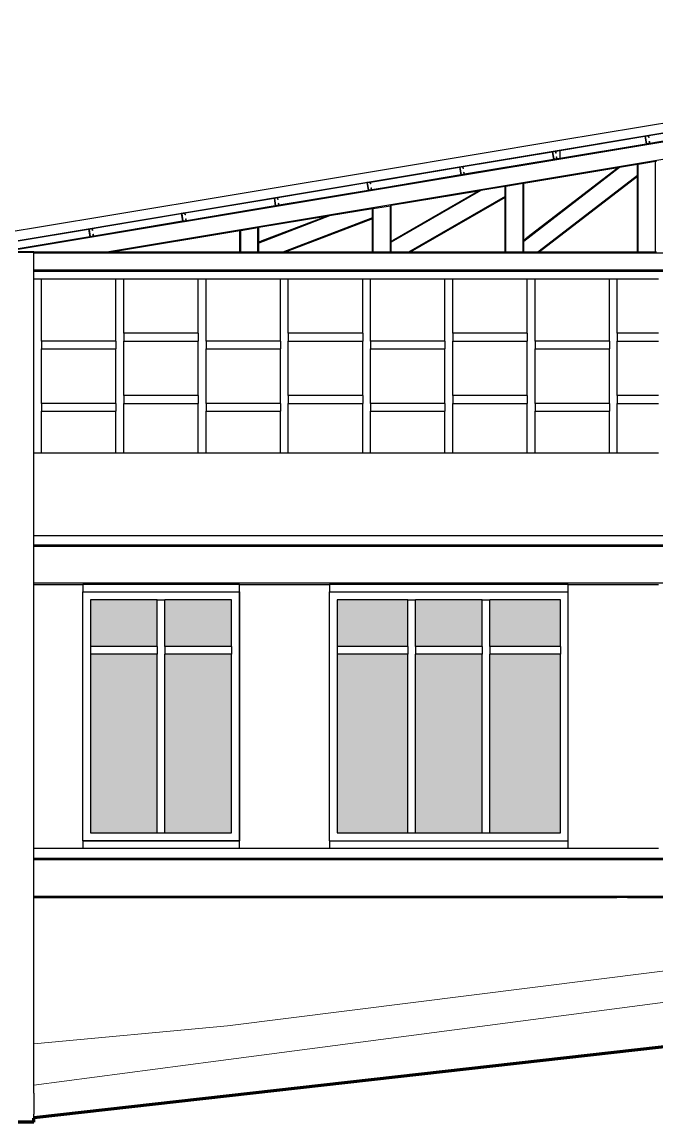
# Model space of a CAD drawing. Header units: metres. Extents: x -57 to 501, y 45 to 307.
# Drawn here: x 126.41 to 134.51, y 117.87 to 131.91 of the extents above; entities that cross this region are included whole.
import ezdxf

# ---------------------------------------------------------------- set-up
doc = ezdxf.new("R2010")
doc.units = ezdxf.units.M
doc.layers.add('atras', color=7, linetype='Continuous')

msp = doc.modelspace()

# ---------------------------------------------------------------- hatches: boundary and pattern name
h = msp.add_hatch(color=256)
h.dxf.hatch_style = 1
h.set_gradient(color1=(147, 149, 152), tint=1, name='HEMISPHERICAL')
h.paths.add_polyline_path([(109.738, 124.536), (108.888, 124.536), (108.888, 123.941), (109.738, 123.941)])
h.paths.add_polyline_path([(110.688, 124.536), (109.838, 124.536), (109.838, 123.941), (110.688, 123.941)])
h.paths.add_polyline_path([(109.738, 123.841), (108.888, 123.841), (108.888, 121.561), (109.738, 121.561)])
h.paths.add_polyline_path([(110.688, 123.841), (109.838, 123.841), (109.838, 121.561), (110.688, 121.561)])
h.paths.add_polyline_path([(112.938, 124.536), (112.038, 124.536), (112.038, 123.941), (112.938, 123.941)])
h.paths.add_polyline_path([(113.888, 124.536), (113.038, 124.536), (113.038, 123.941), (113.888, 123.941)])
h.paths.add_polyline_path([(114.888, 124.536), (113.988, 124.536), (113.988, 123.941), (114.888, 123.941)])
h.paths.add_polyline_path([(112.938, 123.841), (112.038, 123.841), (112.038, 121.561), (112.938, 121.561)])
h.paths.add_polyline_path([(113.888, 123.841), (113.038, 123.841), (113.038, 121.561), (113.888, 121.561)])
h.paths.add_polyline_path([(114.888, 123.841), (113.988, 123.841), (113.988, 121.561), (114.888, 121.561)])
h.paths.add_polyline_path([(117.138, 124.536), (116.238, 124.536), (116.238, 123.941), (117.138, 123.941)])
h.paths.add_polyline_path([(118.088, 124.536), (117.238, 124.536), (117.238, 123.941), (118.088, 123.941)])
h.paths.add_polyline_path([(119.088, 124.536), (118.188, 124.536), (118.188, 123.941), (119.088, 123.941)])
h.paths.add_polyline_path([(117.138, 123.841), (116.238, 123.841), (116.238, 121.561), (117.138, 121.561)])
h.paths.add_polyline_path([(118.088, 123.841), (117.238, 123.841), (117.238, 121.561), (118.088, 121.561)])
h.paths.add_polyline_path([(119.088, 123.841), (118.188, 123.841), (118.188, 121.561), (119.088, 121.561)])
h.paths.add_polyline_path([(121.288, 124.536), (120.438, 124.536), (120.438, 123.941), (121.288, 123.941)])
h.paths.add_polyline_path([(122.238, 124.536), (121.388, 124.536), (121.388, 123.941), (122.238, 123.941)])
h.paths.add_polyline_path([(121.288, 123.841), (120.438, 123.841), (120.438, 121.561), (121.288, 121.561)])
h.paths.add_polyline_path([(122.238, 123.841), (121.388, 123.841), (121.388, 121.561), (122.238, 121.561)])
h.paths.add_polyline_path([(124.188, 124.626), (123.271, 124.626), (123.259, 124.626), (123.259, 124.536), (123.259, 123.941), (123.259, 123.931), (123.271, 123.931), (124.188, 123.931)])
h.paths.add_polyline_path([(125.224, 124.626), (124.3, 124.626), (124.288, 124.626), (124.288, 124.536), (124.288, 123.941), (124.288, 123.931), (124.3, 123.931), (125.224, 123.931)])
h.paths.add_polyline_path([(126.259, 124.626), (125.324, 124.626), (125.324, 124.536), (125.324, 123.941), (125.324, 123.931), (125.33, 123.931), (126.259, 123.931)])
h.paths.add_polyline_path([(128.138, 124.536), (127.288, 124.536), (127.288, 123.941), (128.138, 123.941)])
h.paths.add_polyline_path([(129.088, 124.536), (128.238, 124.536), (128.238, 123.941), (129.088, 123.941)])
h.paths.add_polyline_path([(129.088, 123.841), (128.238, 123.841), (128.238, 121.561), (129.088, 121.561)])
h.paths.add_polyline_path([(128.138, 123.841), (127.288, 123.841), (127.288, 121.561), (128.138, 121.561)])
h.paths.add_polyline_path([(126.259, 123.831), (126.253, 123.831), (125.324, 123.831), (125.324, 121.461), (125.33, 121.461), (126.259, 121.461)])
h.paths.add_polyline_path([(125.224, 123.831), (125.218, 123.831), (124.288, 123.831), (124.288, 121.461), (124.294, 121.461), (125.224, 121.461)])
h.paths.add_polyline_path([(124.188, 123.831), (123.259, 123.831), (123.259, 121.461), (124.188, 121.461)])
h.paths.add_polyline_path([(131.338, 124.536), (130.438, 124.536), (130.438, 123.941), (131.338, 123.941)])
h.paths.add_polyline_path([(132.288, 124.536), (131.438, 124.536), (131.438, 123.941), (132.288, 123.941)])
h.paths.add_polyline_path([(133.288, 124.536), (132.388, 124.536), (132.388, 123.941), (133.288, 123.941)])
h.paths.add_polyline_path([(133.288, 123.841), (132.388, 123.841), (132.388, 121.561), (133.288, 121.561)])
h.paths.add_polyline_path([(132.288, 123.841), (131.438, 123.841), (131.438, 121.561), (132.288, 121.561)])
h.paths.add_polyline_path([(131.338, 123.841), (130.438, 123.841), (130.438, 121.561), (131.338, 121.561)])
h.paths.add_polyline_path([(135.538, 124.536), (134.638, 124.536), (134.638, 123.941), (135.538, 123.941)])
h.paths.add_polyline_path([(136.488, 124.536), (135.638, 124.536), (135.638, 123.941), (136.488, 123.941)])
h.paths.add_polyline_path([(137.488, 124.536), (136.588, 124.536), (136.588, 123.941), (137.488, 123.941)])
h.paths.add_polyline_path([(135.538, 123.841), (134.638, 123.841), (134.638, 121.561), (135.538, 121.561)])
h.paths.add_polyline_path([(136.488, 123.841), (135.638, 123.841), (135.638, 121.561), (136.488, 121.561)])
h.paths.add_polyline_path([(137.488, 123.841), (136.588, 123.841), (136.588, 121.561), (137.488, 121.561)])
h.paths.add_polyline_path([(139.688, 124.536), (138.838, 124.536), (138.838, 123.941), (139.688, 123.941)])
h.paths.add_polyline_path([(140.638, 124.536), (139.788, 124.536), (139.788, 123.941), (140.638, 123.941)])
h.paths.add_polyline_path([(139.688, 123.841), (138.838, 123.841), (138.838, 121.561), (139.688, 121.561)])
h.paths.add_polyline_path([(140.638, 123.841), (139.788, 123.841), (139.788, 121.561), (140.638, 121.561)])
h.paths.add_polyline_path([(142.548, 124.626), (141.631, 124.626), (141.619, 124.626), (141.619, 123.931), (141.631, 123.931), (142.548, 123.931)])
h.paths.add_polyline_path([(143.584, 124.626), (142.66, 124.626), (142.648, 124.626), (142.648, 123.931), (142.66, 123.931), (143.584, 123.931)])
h.paths.add_polyline_path([(144.619, 124.626), (143.684, 124.626), (143.684, 123.931), (143.69, 123.931), (144.619, 123.931)])
h.paths.add_polyline_path([(144.619, 123.831), (144.613, 123.831), (143.684, 123.831), (143.684, 121.461), (143.69, 121.461), (144.619, 121.461)])
h.paths.add_polyline_path([(143.584, 123.831), (143.578, 123.831), (142.648, 123.831), (142.648, 121.461), (142.654, 121.461), (143.584, 121.461)])
h.paths.add_polyline_path([(142.548, 123.831), (141.619, 123.831), (141.619, 121.461), (142.548, 121.461)])

# ---------------------------------------------------------------- linework, layer by layer
at = {"color": 251, "true_color": 0x636466}
for p, q in [((126.363, 129.123), (143.079, 131.909)), ((142.971, 131.774), (126.363, 129.006)), ((142.97, 131.55), (127.496, 128.971)), ((135.253, 130.726), (133.28, 130.397)), ((134.415, 130.459), (135.253, 130.599)), ((133.28, 130.397), (131.04, 130.024)), ((133.28, 130.27), (134.365, 130.451)), ((134.415, 130.459), (134.365, 130.451)), ((134.365, 130.451), (134.382, 130.352)), ((134.41, 130.453), (134.371, 130.447)), ((134.371, 130.447), (134.386, 130.358)), ((134.414, 130.434), (134.41, 130.453)), ((134.419, 130.434), (134.414, 130.434)), ((134.419, 130.434), (134.415, 130.459)), ((135.253, 130.497), (134.431, 130.36)), ((132.047, 130.065), (133.182, 130.254)), ((133.231, 130.262), (133.182, 130.254)), ((133.182, 130.254), (133.198, 130.155)), ((133.227, 130.256), (133.187, 130.249)), ((133.23, 130.236), (133.227, 130.256)), ((133.231, 130.262), (133.28, 130.27)), ((133.235, 130.237), (133.231, 130.262)), ((134.382, 130.352), (133.28, 130.169)), ((133.28, 130.27), (133.28, 130.169)), ((134.382, 130.352), (134.431, 130.36)), ((134.386, 130.358), (134.425, 130.365)), ((134.422, 130.384), (134.427, 130.385)), ((134.425, 130.365), (134.422, 130.384)), ((134.431, 130.36), (134.427, 130.385)), ((133.198, 130.155), (132.064, 129.966)), ((133.187, 130.249), (133.202, 130.161)), ((133.198, 130.155), (133.247, 130.163)), ((133.202, 130.161), (133.242, 130.167)), ((133.235, 130.237), (133.23, 130.236)), ((133.238, 130.187), (133.243, 130.188)), ((133.242, 130.167), (133.238, 130.187)), ((133.247, 130.163), (133.243, 130.188)), ((133.28, 130.169), (133.247, 130.163)), ((134.503, 130.129), (134.282, 130.092)), ((134.513, 130.131), (134.503, 130.129)), ((134.503, 128.971), (134.503, 130.129)), ((131.04, 130.024), (127.46, 129.427)), ((131.04, 129.897), (131.998, 130.056)), ((132.047, 130.065), (131.998, 130.056)), ((131.998, 130.056), (132.014, 129.958)), ((132.043, 130.059), (132.004, 130.052)), ((132.004, 130.052), (132.018, 129.963)), ((132.046, 130.039), (132.043, 130.059)), ((132.051, 130.04), (132.046, 130.039)), ((132.051, 130.04), (132.047, 130.065)), ((132.055, 129.99), (132.06, 129.991)), ((132.058, 129.97), (132.055, 129.99)), ((132.064, 129.966), (132.06, 129.991)), ((134.042, 130.052), (132.82, 129.11)), ((134.022, 130.049), (132.82, 129.849)), ((134.011, 130.04), (133.28, 129.477)), ((134.022, 130.049), (134.011, 130.04)), ((134.042, 130.052), (134.022, 130.049)), ((134.273, 130.091), (134.042, 130.052)), ((134.282, 130.092), (134.273, 130.091)), ((134.273, 129.952), (134.273, 130.091)), ((134.282, 128.971), (134.282, 130.092)), ((129.68, 129.67), (130.814, 129.859)), ((130.864, 129.867), (130.814, 129.859)), ((130.814, 129.859), (130.831, 129.76)), ((130.859, 129.862), (130.82, 129.855)), ((130.82, 129.855), (130.835, 129.766)), ((130.863, 129.842), (130.859, 129.862)), ((130.868, 129.843), (130.863, 129.842)), ((130.864, 129.867), (131.04, 129.897)), ((130.868, 129.843), (130.864, 129.867)), ((132.014, 129.958), (131.04, 129.795)), ((132.014, 129.958), (132.064, 129.966)), ((132.018, 129.963), (132.058, 129.97)), ((132.81, 129.847), (132.59, 129.81)), ((132.82, 129.849), (132.81, 129.847)), ((132.81, 128.971), (132.81, 129.847)), ((132.82, 129.842), (132.82, 129.849)), ((132.82, 129.123), (132.82, 129.842)), ((134.273, 129.952), (133.001, 128.971)), ((134.273, 129.939), (133.017, 128.971)), ((134.273, 129.939), (134.273, 129.952)), ((134.273, 129.921), (134.273, 129.939)), ((134.273, 129.908), (134.273, 129.921)), ((134.273, 128.971), (134.273, 129.908)), ((130.831, 129.76), (129.696, 129.571)), ((130.831, 129.76), (130.88, 129.769)), ((130.835, 129.766), (130.874, 129.773)), ((130.871, 129.792), (130.876, 129.793)), ((130.874, 129.773), (130.871, 129.792)), ((130.88, 129.769), (130.876, 129.793)), ((131.04, 129.795), (130.88, 129.769)), ((132.27, 129.757), (131.128, 129.098)), ((132.242, 129.752), (131.128, 129.567)), ((132.226, 129.743), (131.168, 129.133)), ((132.242, 129.752), (132.226, 129.743)), ((132.27, 129.757), (132.242, 129.752)), ((132.58, 129.809), (132.27, 129.757)), ((132.59, 129.81), (132.58, 129.809)), ((132.58, 129.681), (132.58, 129.809)), ((132.59, 128.971), (132.59, 129.81)), ((128.496, 129.473), (129.631, 129.662)), ((129.647, 129.563), (128.513, 129.374)), ((129.68, 129.67), (129.631, 129.662)), ((129.631, 129.662), (129.647, 129.563)), ((129.676, 129.664), (129.636, 129.658)), ((129.636, 129.658), (129.651, 129.569)), ((129.647, 129.563), (129.696, 129.571)), ((129.651, 129.569), (129.691, 129.575)), ((129.679, 129.644), (129.676, 129.664)), ((129.684, 129.645), (129.679, 129.644)), ((129.684, 129.645), (129.68, 129.67)), ((129.687, 129.595), (129.692, 129.596)), ((129.691, 129.575), (129.687, 129.595)), ((129.696, 129.571), (129.692, 129.596)), ((130.898, 129.528), (131.118, 129.565)), ((131.118, 129.565), (131.128, 129.567)), ((131.118, 128.971), (131.118, 129.565)), ((131.128, 129.56), (131.128, 129.567)), ((131.128, 129.11), (131.128, 129.56)), ((132.58, 129.681), (131.348, 128.971)), ((132.58, 129.67), (131.368, 128.971)), ((132.58, 129.67), (132.58, 129.681)), ((132.58, 129.658), (132.58, 129.67)), ((132.58, 129.647), (132.58, 129.658)), ((132.58, 128.971), (132.58, 129.647)), ((127.46, 129.427), (126.118, 129.204)), ((127.46, 129.3), (128.447, 129.464)), ((128.496, 129.473), (128.447, 129.464)), ((128.447, 129.464), (128.463, 129.366)), ((128.492, 129.467), (128.453, 129.46)), ((128.453, 129.46), (128.467, 129.372)), ((128.495, 129.447), (128.492, 129.467)), ((128.5, 129.448), (128.495, 129.447)), ((128.5, 129.448), (128.496, 129.473)), ((130.341, 129.435), (129.435, 129.089)), ((130.292, 129.427), (129.435, 129.285)), ((130.261, 129.415), (129.475, 129.115)), ((130.292, 129.427), (130.261, 129.415)), ((130.341, 129.435), (130.292, 129.427)), ((130.888, 129.527), (130.341, 129.435)), ((130.898, 129.528), (130.888, 129.527)), ((130.888, 129.409), (130.888, 129.527)), ((130.898, 128.971), (130.898, 129.528)), ((133.28, 129.477), (132.86, 129.154)), ((127.313, 129.275), (127.263, 129.267)), ((127.313, 129.275), (127.46, 129.3)), ((127.317, 129.251), (127.313, 129.275)), ((128.463, 129.366), (127.46, 129.199)), ((128.463, 129.366), (128.513, 129.374)), ((128.467, 129.372), (128.507, 129.378)), ((128.504, 129.398), (128.509, 129.399)), ((128.507, 129.378), (128.504, 129.398)), ((128.513, 129.374), (128.509, 129.399)), ((129.425, 129.283), (129.205, 129.246)), ((129.435, 129.285), (129.425, 129.283)), ((129.425, 128.971), (129.425, 129.283)), ((129.435, 129.278), (129.435, 129.285)), ((129.435, 129.1), (129.435, 129.278)), ((130.888, 129.409), (129.744, 128.971)), ((130.888, 129.398), (129.771, 128.971)), ((130.888, 129.398), (130.888, 129.409)), ((130.888, 129.393), (130.888, 129.398)), ((130.888, 129.383), (130.888, 129.393)), ((130.888, 128.971), (130.888, 129.383)), ((126.363, 129.117), (127.263, 129.267)), ((127.28, 129.169), (126.363, 129.016)), ((127.263, 129.267), (127.28, 129.169)), ((127.308, 129.27), (127.269, 129.263)), ((127.269, 129.263), (127.284, 129.174)), ((127.28, 129.169), (127.329, 129.177)), ((127.284, 129.174), (127.323, 129.181)), ((127.312, 129.25), (127.308, 129.27)), ((127.317, 129.251), (127.312, 129.25)), ((127.32, 129.201), (127.325, 129.201)), ((127.323, 129.181), (127.32, 129.201)), ((127.329, 129.177), (127.325, 129.201)), ((127.46, 129.199), (127.329, 129.177)), ((129.195, 129.245), (127.556, 128.971)), ((129.205, 129.246), (129.195, 129.245)), ((129.195, 129.238), (129.195, 129.245)), ((129.195, 128.971), (129.195, 129.238)), ((129.205, 128.971), (129.205, 129.246)), ((131.168, 129.133), (131.158, 129.127)), ((132.85, 129.146), (132.82, 129.123)), ((132.86, 129.154), (132.85, 129.146)), ((129.465, 129.111), (129.435, 129.1)), ((129.435, 129.1), (129.435, 129.089)), ((129.435, 128.971), (129.435, 129.089)), ((129.475, 129.115), (129.465, 129.111)), ((131.158, 129.127), (131.128, 129.11)), ((131.128, 129.11), (131.128, 129.098)), ((131.128, 128.971), (131.128, 129.098)), ((132.82, 129.123), (132.82, 129.11)), ((132.82, 128.971), (132.82, 129.11)), ((126.363, 128.981), (126.563, 128.981)), ((126.363, 128.971), (126.463, 128.971)), ((126.463, 128.971), (126.563, 128.971)), ((126.563, 128.971), (126.563, 128.981)), ((127.496, 128.971), (126.563, 128.971)), ((126.563, 128.961), (126.563, 128.971)), ((141.363, 128.961), (126.563, 128.961)), ((126.563, 128.741), (126.563, 128.961)), ((127.556, 128.971), (127.496, 128.971)), ((127.596, 128.971), (127.556, 128.971)), ((129.195, 128.971), (127.596, 128.971)), ((129.205, 128.971), (129.195, 128.971)), ((129.425, 128.971), (129.205, 128.971)), ((129.435, 128.971), (129.425, 128.971)), ((129.744, 128.971), (129.435, 128.971)), ((129.744, 128.971), (129.771, 128.971)), ((129.784, 128.971), (129.771, 128.971)), ((129.811, 128.971), (129.784, 128.971)), ((130.888, 128.971), (129.811, 128.971)), ((130.898, 128.971), (130.888, 128.971)), ((131.118, 128.971), (130.898, 128.971)), ((131.128, 128.971), (131.118, 128.971)), ((131.348, 128.971), (131.128, 128.971)), ((131.348, 128.971), (131.368, 128.971)), ((131.388, 128.971), (131.368, 128.971)), ((131.408, 128.971), (131.388, 128.971)), ((132.58, 128.971), (131.408, 128.971)), ((132.59, 128.971), (132.58, 128.971)), ((132.81, 128.971), (132.59, 128.971)), ((132.82, 128.971), (132.81, 128.971)), ((133.001, 128.971), (132.82, 128.971)), ((133.001, 128.971), (133.017, 128.971)), ((133.041, 128.971), (133.017, 128.971)), ((133.057, 128.971), (133.041, 128.971)), ((133.28, 128.971), (133.057, 128.971)), ((134.273, 128.971), (133.28, 128.971)), ((134.282, 128.971), (134.273, 128.971)), ((134.503, 128.971), (134.282, 128.971)), ((134.513, 128.971), (134.503, 128.971)), ((141.363, 128.741), (126.563, 128.741)), ((126.563, 128.731), (126.563, 128.741)), ((126.563, 128.731), (141.363, 128.731)), ((126.563, 128.631), (126.563, 128.731)), ((126.563, 128.631), (126.663, 128.631)), ((126.563, 126.407), (126.563, 128.631)), ((126.663, 127.837), (126.663, 128.631)), ((126.663, 128.631), (127.188, 128.631)), ((127.188, 128.631), (127.613, 128.631)), ((127.188, 128.631), (127.613, 128.631)), ((127.613, 128.631), (127.713, 128.631)), ((127.613, 128.531), (127.613, 128.631)), ((127.713, 128.631), (128.663, 128.631)), ((127.713, 128.531), (127.713, 128.631)), ((127.713, 128.631), (128.663, 128.631)), ((128.663, 128.631), (128.763, 128.631)), ((128.663, 128.531), (128.663, 128.631)), ((128.763, 128.631), (129.188, 128.631)), ((128.763, 128.531), (128.763, 128.631)), ((128.763, 128.631), (129.188, 128.631)), ((129.188, 128.631), (129.713, 128.631)), ((129.713, 128.631), (129.813, 128.631)), ((129.713, 127.837), (129.713, 128.631)), ((129.813, 127.937), (129.813, 128.631)), ((129.813, 128.631), (130.338, 128.631)), ((130.338, 128.631), (130.763, 128.631)), ((130.763, 128.631), (130.863, 128.631)), ((130.763, 128.531), (130.763, 128.631)), ((130.863, 128.631), (131.813, 128.631)), ((130.863, 128.531), (130.863, 128.631)), ((131.813, 128.631), (131.913, 128.631)), ((131.813, 128.531), (131.813, 128.631)), ((131.913, 128.631), (132.863, 128.631)), ((131.913, 128.531), (131.913, 128.631)), ((132.863, 128.631), (132.963, 128.631)), ((132.863, 128.531), (132.863, 128.631)), ((132.963, 128.631), (133.388, 128.631)), ((132.963, 128.531), (132.963, 128.631)), ((133.388, 128.631), (133.913, 128.631)), ((133.913, 128.631), (134.013, 128.631)), ((133.913, 127.837), (133.913, 128.631)), ((134.013, 127.937), (134.013, 128.631)), ((134.013, 128.631), (134.538, 128.631)), ((127.613, 127.937), (127.613, 128.531)), ((127.713, 127.937), (127.713, 128.531)), ((128.663, 127.937), (128.663, 128.531)), ((128.763, 127.937), (128.763, 128.531)), ((130.763, 127.937), (130.763, 128.531)), ((130.863, 127.937), (130.863, 128.531)), ((131.813, 127.937), (131.813, 128.531)), ((131.913, 127.937), (131.913, 128.531)), ((132.863, 127.937), (132.863, 128.531)), ((132.963, 127.937), (132.963, 128.531)), ((127.613, 127.837), (127.613, 127.937)), ((127.713, 127.937), (127.713, 127.837)), ((128.138, 127.937), (127.713, 127.937)), ((128.238, 127.937), (128.138, 127.937)), ((128.663, 127.937), (128.238, 127.937)), ((128.663, 127.937), (128.663, 127.837)), ((128.763, 127.837), (128.763, 127.937)), ((129.813, 127.937), (129.813, 127.837)), ((130.338, 127.937), (129.813, 127.937)), ((130.438, 127.937), (130.338, 127.937)), ((130.763, 127.937), (130.438, 127.937)), ((130.763, 127.937), (130.763, 127.837)), ((130.863, 127.837), (130.863, 127.937)), ((131.813, 127.837), (131.813, 127.937)), ((131.913, 127.937), (131.913, 127.837)), ((132.288, 127.937), (131.913, 127.937)), ((132.388, 127.937), (132.288, 127.937)), ((132.863, 127.937), (132.388, 127.937)), ((132.863, 127.937), (132.863, 127.837)), ((132.963, 127.837), (132.963, 127.937)), ((134.013, 127.937), (134.013, 127.837)), ((134.538, 127.937), (134.013, 127.937)), ((126.663, 127.837), (126.663, 127.737)), ((127.188, 127.837), (126.663, 127.837)), ((126.663, 127.043), (126.663, 127.737)), ((126.663, 127.737), (127.188, 127.737)), ((127.288, 127.837), (127.188, 127.837)), ((127.188, 127.737), (127.288, 127.737)), ((127.613, 127.837), (127.288, 127.837)), ((127.288, 127.737), (127.613, 127.737)), ((127.613, 127.837), (127.613, 127.737)), ((127.613, 127.043), (127.613, 127.737)), ((127.713, 127.143), (127.713, 127.837)), ((127.713, 127.837), (128.138, 127.837)), ((128.138, 127.837), (128.238, 127.837)), ((128.238, 127.837), (128.663, 127.837)), ((128.663, 127.143), (128.663, 127.837)), ((128.763, 127.837), (128.763, 127.737)), ((129.088, 127.837), (128.763, 127.837)), ((128.763, 127.043), (128.763, 127.737)), ((128.763, 127.737), (129.088, 127.737)), ((129.188, 127.837), (129.088, 127.837)), ((129.088, 127.737), (129.188, 127.737)), ((129.713, 127.837), (129.188, 127.837)), ((129.188, 127.737), (129.713, 127.737)), ((129.713, 127.837), (129.713, 127.737)), ((129.713, 127.043), (129.713, 127.737)), ((129.813, 127.143), (129.813, 127.837)), ((129.813, 127.837), (130.338, 127.837)), ((130.338, 127.837), (130.438, 127.837)), ((130.438, 127.837), (130.763, 127.837)), ((130.763, 127.143), (130.763, 127.837)), ((130.863, 127.837), (130.863, 127.737)), ((131.338, 127.837), (130.863, 127.837)), ((130.863, 127.043), (130.863, 127.737)), ((130.863, 127.737), (131.338, 127.737)), ((131.438, 127.837), (131.338, 127.837)), ((131.338, 127.737), (131.438, 127.737)), ((131.813, 127.837), (131.438, 127.837)), ((131.438, 127.737), (131.813, 127.737)), ((131.813, 127.837), (131.813, 127.737)), ((131.813, 127.043), (131.813, 127.737)), ((131.913, 127.143), (131.913, 127.837)), ((131.913, 127.837), (132.288, 127.837)), ((132.288, 127.837), (132.388, 127.837)), ((132.388, 127.837), (132.863, 127.837)), ((132.863, 127.143), (132.863, 127.837)), ((132.963, 127.837), (132.963, 127.737)), ((133.288, 127.837), (132.963, 127.837)), ((132.963, 127.043), (132.963, 127.737)), ((132.963, 127.737), (133.288, 127.737)), ((133.388, 127.837), (133.288, 127.837)), ((133.288, 127.737), (133.388, 127.737)), ((133.913, 127.837), (133.388, 127.837)), ((133.388, 127.737), (133.913, 127.737)), ((133.913, 127.837), (133.913, 127.737)), ((133.913, 127.043), (133.913, 127.737)), ((134.013, 127.143), (134.013, 127.837)), ((134.013, 127.837), (134.538, 127.837)), ((126.663, 127.043), (126.663, 126.943)), ((127.188, 127.043), (126.663, 127.043)), ((127.288, 127.043), (127.188, 127.043)), ((127.613, 127.043), (127.288, 127.043)), ((127.613, 127.043), (127.613, 126.943)), ((127.713, 127.143), (127.713, 127.043)), ((128.138, 127.143), (127.713, 127.143)), ((127.713, 126.407), (127.713, 127.043)), ((127.713, 127.043), (128.138, 127.043)), ((128.238, 127.143), (128.138, 127.143)), ((128.138, 127.043), (128.238, 127.043)), ((128.663, 127.143), (128.238, 127.143)), ((128.238, 127.043), (128.663, 127.043)), ((128.663, 127.143), (128.663, 127.043)), ((128.663, 126.407), (128.663, 127.043)), ((128.763, 127.043), (128.763, 126.943)), ((129.088, 127.043), (128.763, 127.043)), ((129.188, 127.043), (129.088, 127.043)), ((129.713, 127.043), (129.188, 127.043)), ((129.713, 127.043), (129.713, 126.943)), ((129.813, 127.143), (129.813, 127.043)), ((130.338, 127.143), (129.813, 127.143)), ((129.813, 126.407), (129.813, 127.043)), ((129.813, 127.043), (130.338, 127.043)), ((130.438, 127.143), (130.338, 127.143)), ((130.338, 127.043), (130.438, 127.043)), ((130.763, 127.143), (130.438, 127.143)), ((130.438, 127.043), (130.763, 127.043)), ((130.763, 127.143), (130.763, 127.043)), ((130.763, 126.407), (130.763, 127.043)), ((130.863, 127.043), (130.863, 126.943)), ((131.338, 127.043), (130.863, 127.043)), ((131.438, 127.043), (131.338, 127.043)), ((131.813, 127.043), (131.438, 127.043)), ((131.813, 127.043), (131.813, 126.943)), ((131.913, 127.143), (131.913, 127.043)), ((132.288, 127.143), (131.913, 127.143)), ((131.913, 126.407), (131.913, 127.043)), ((131.913, 127.043), (132.288, 127.043)), ((132.388, 127.143), (132.288, 127.143)), ((132.288, 127.043), (132.388, 127.043)), ((132.863, 127.143), (132.388, 127.143)), ((132.388, 127.043), (132.863, 127.043)), ((132.863, 127.143), (132.863, 127.043)), ((132.863, 126.407), (132.863, 127.043)), ((132.963, 127.043), (132.963, 126.943)), ((133.288, 127.043), (132.963, 127.043)), ((133.388, 127.043), (133.288, 127.043)), ((133.913, 127.043), (133.388, 127.043)), ((133.913, 127.043), (133.913, 126.943)), ((134.013, 127.143), (134.013, 127.043)), ((134.538, 127.143), (134.013, 127.143)), ((134.013, 126.407), (134.013, 127.043)), ((134.013, 127.043), (134.538, 127.043)), ((126.663, 126.407), (126.663, 126.943)), ((126.663, 126.943), (127.188, 126.943)), ((127.188, 126.943), (127.288, 126.943)), ((127.288, 126.943), (127.613, 126.943)), ((127.613, 126.407), (127.613, 126.943)), ((128.763, 126.407), (128.763, 126.943)), ((128.763, 126.943), (129.088, 126.943)), ((129.088, 126.943), (129.188, 126.943)), ((129.188, 126.943), (129.713, 126.943)), ((129.713, 126.407), (129.713, 126.943)), ((130.863, 126.407), (130.863, 126.943)), ((130.863, 126.943), (131.338, 126.943)), ((131.338, 126.943), (131.438, 126.943)), ((131.438, 126.943), (131.813, 126.943)), ((131.813, 126.407), (131.813, 126.943)), ((132.963, 126.407), (132.963, 126.943)), ((132.963, 126.943), (133.288, 126.943)), ((133.288, 126.943), (133.388, 126.943)), ((133.388, 126.943), (133.913, 126.943)), ((133.913, 126.407), (133.913, 126.943)), ((126.663, 126.407), (126.563, 126.407)), ((126.563, 125.357), (126.563, 126.407)), ((127.188, 126.407), (126.663, 126.407)), ((127.288, 126.407), (127.188, 126.407)), ((127.613, 126.407), (127.288, 126.407)), ((127.713, 126.407), (127.613, 126.407)), ((128.138, 126.407), (127.713, 126.407)), ((128.238, 126.407), (128.138, 126.407)), ((128.663, 126.407), (128.238, 126.407)), ((128.763, 126.407), (128.663, 126.407)), ((129.088, 126.407), (128.763, 126.407)), ((129.188, 126.407), (129.088, 126.407)), ((129.713, 126.407), (129.188, 126.407)), ((129.813, 126.407), (129.713, 126.407)), ((130.338, 126.407), (129.813, 126.407)), ((130.438, 126.407), (130.338, 126.407)), ((130.763, 126.407), (130.438, 126.407)), ((130.863, 126.407), (130.763, 126.407)), ((131.338, 126.407), (130.863, 126.407)), ((131.438, 126.407), (131.338, 126.407)), ((131.813, 126.407), (131.438, 126.407)), ((131.913, 126.407), (131.813, 126.407)), ((132.288, 126.407), (131.913, 126.407)), ((132.388, 126.407), (132.288, 126.407)), ((132.863, 126.407), (132.388, 126.407)), ((132.963, 126.407), (132.863, 126.407)), ((133.288, 126.407), (132.963, 126.407)), ((133.388, 126.407), (133.288, 126.407)), ((133.913, 126.407), (133.388, 126.407)), ((134.013, 126.407), (133.913, 126.407)), ((134.538, 126.407), (134.013, 126.407)), ((126.563, 125.357), (141.363, 125.357)), ((126.563, 125.237), (126.563, 125.357)), ((126.563, 125.231), (126.563, 125.237)), ((126.563, 125.237), (141.363, 125.237)), ((126.563, 125.215), (126.563, 125.231)), ((126.563, 125.231), (141.363, 125.231)), ((126.563, 124.747), (126.563, 125.215)), ((141.363, 125.215), (126.563, 125.215)), ((126.563, 124.731), (126.563, 124.747)), ((141.363, 124.747), (126.563, 124.747)), ((126.563, 121.361), (126.563, 124.731)), ((126.563, 124.731), (127.188, 124.731)), ((127.188, 124.731), (127.188, 124.636)), ((129.188, 124.731), (127.188, 124.731)), ((129.188, 124.731), (130.338, 124.731)), ((129.188, 124.636), (129.188, 124.731)), ((130.338, 124.731), (130.338, 124.636)), ((133.388, 124.731), (130.338, 124.731)), ((133.388, 124.731), (134.538, 124.731)), ((133.388, 124.636), (133.388, 124.731)), ((127.188, 121.461), (127.188, 124.636)), ((127.188, 124.636), (129.188, 124.636)), ((127.188, 124.636), (129.188, 124.636)), ((127.188, 121.461), (127.188, 124.636)), ((127.288, 124.536), (127.288, 123.941)), ((128.138, 124.536), (127.288, 124.536)), ((128.138, 124.536), (128.238, 124.536)), ((128.138, 123.941), (128.138, 124.536)), ((129.088, 124.536), (128.238, 124.536)), ((128.238, 123.941), (128.238, 124.536)), ((129.088, 123.941), (129.088, 124.536)), ((129.188, 121.461), (129.188, 124.636)), ((129.188, 124.636), (129.188, 121.461)), ((130.338, 124.636), (133.388, 124.636)), ((130.338, 121.461), (130.338, 124.636)), ((130.438, 124.536), (130.438, 123.941)), ((131.338, 124.536), (130.438, 124.536)), ((131.338, 124.536), (131.438, 124.536)), ((131.338, 123.941), (131.338, 124.536)), ((131.438, 123.941), (131.438, 124.536)), ((132.288, 124.536), (131.438, 124.536)), ((132.288, 124.536), (132.388, 124.536)), ((132.288, 123.941), (132.288, 124.536)), ((133.288, 124.536), (132.388, 124.536)), ((132.388, 123.941), (132.388, 124.536)), ((133.288, 123.941), (133.288, 124.536)), ((133.388, 121.461), (133.388, 124.636)), ((128.138, 123.941), (127.288, 123.941)), ((127.288, 123.941), (127.288, 123.841)), ((128.138, 123.941), (128.138, 123.841)), ((129.088, 123.941), (128.238, 123.941)), ((128.238, 123.941), (128.238, 123.841)), ((129.088, 123.941), (129.088, 123.841)), ((131.338, 123.941), (130.438, 123.941)), ((130.438, 123.941), (130.438, 123.841)), ((131.338, 123.941), (131.338, 123.841)), ((132.288, 123.941), (131.438, 123.941)), ((131.438, 123.941), (131.438, 123.841)), ((132.288, 123.941), (132.288, 123.841)), ((133.288, 123.941), (132.388, 123.941)), ((132.388, 123.941), (132.388, 123.841)), ((133.288, 123.941), (133.288, 123.841)), ((128.138, 123.841), (127.288, 123.841)), ((127.288, 123.841), (127.288, 121.561)), ((128.138, 121.561), (128.138, 123.841)), ((129.088, 123.841), (128.238, 123.841)), ((128.238, 121.561), (128.238, 123.841)), ((129.088, 121.561), (129.088, 123.841)), ((131.338, 123.841), (130.438, 123.841)), ((130.438, 123.841), (130.438, 121.561)), ((131.338, 121.561), (131.338, 123.841)), ((132.288, 123.841), (131.438, 123.841)), ((131.438, 121.561), (131.438, 123.841)), ((132.288, 121.561), (132.288, 123.841)), ((133.288, 123.841), (132.388, 123.841)), ((132.388, 121.561), (132.388, 123.841)), ((133.288, 121.561), (133.288, 123.841)), ((127.288, 121.561), (128.138, 121.561)), ((128.138, 121.561), (128.238, 121.561)), ((128.238, 121.561), (129.088, 121.561)), ((130.438, 121.561), (131.338, 121.561)), ((131.338, 121.561), (131.438, 121.561)), ((131.438, 121.561), (132.288, 121.561)), ((132.288, 121.561), (132.388, 121.561)), ((132.388, 121.561), (133.288, 121.561)), ((127.188, 121.461), (129.188, 121.461)), ((127.188, 121.461), (127.188, 121.361)), ((129.188, 121.461), (127.188, 121.461)), ((129.188, 121.361), (129.188, 121.461)), ((130.338, 121.461), (133.388, 121.461)), ((130.338, 121.461), (130.338, 121.361)), ((133.388, 121.361), (133.388, 121.461)), ((127.188, 121.361), (126.563, 121.361)), ((126.563, 121.241), (126.563, 121.361)), ((129.188, 121.361), (127.188, 121.361)), ((130.338, 121.361), (129.188, 121.361)), ((133.388, 121.361), (130.338, 121.361)), ((134.538, 121.361), (133.388, 121.361)), ((126.563, 121.236), (126.563, 121.241)), ((126.563, 121.241), (141.363, 121.241)), ((126.563, 121.22), (126.563, 121.236)), ((126.563, 121.236), (141.363, 121.236)), ((126.563, 120.752), (126.563, 121.22)), ((141.363, 121.22), (126.563, 121.22)), ((126.563, 120.736), (126.563, 120.752)), ((141.363, 120.752), (126.563, 120.752)), ((126.563, 120.736), (127.467, 120.736)), ((126.563, 120.399), (126.563, 120.736)), ((127.467, 120.736), (129.287, 120.736)), ((129.287, 120.736), (129.584, 120.736)), ((129.584, 120.736), (131.43, 120.736)), ((131.43, 120.736), (131.721, 120.736)), ((131.721, 120.736), (134.007, 120.736)), ((134.142, 120.736), (134.007, 120.736)), ((134.142, 120.736), (135.703, 120.736)), ((126.563, 120.168), (126.563, 120.399)), ((126.563, 119.873), (126.563, 120.168)), ((126.563, 119.754), (126.563, 119.873)), ((126.563, 119.693), (126.563, 119.754)), ((126.563, 119.415), (126.563, 119.693)), ((126.563, 119.341), (126.563, 119.415)), ((126.563, 119.007), (126.563, 119.341)), ((126.563, 118.973), (126.563, 119.007)), ((126.563, 118.873), (126.563, 118.973)), ((126.563, 118.785), (126.563, 118.873)), ((126.563, 118.712), (126.563, 118.785)), ((126.563, 118.406), (126.563, 118.712)), ((126.563, 118.239), (126.563, 118.406)), ((126.563, 118.239), (126.563, 118.027)), ((126.563, 118.027), (126.563, 117.975))]:
    msp.add_line(p, q, dxfattribs=at)
for p, q in [((126.563, 117.955), (126.563, 117.975)), ((126.563, 117.931), (126.563, 117.955)), ((126.563, 117.928), (126.563, 117.931)), ((126.563, 117.924), (126.563, 117.928)), ((126.563, 117.928), (126.563, 117.928))]:
    msp.add_line(p, q)
at = {"color": 9, "lineweight": 5, "true_color": 0xc7c8ca}
for points in [[(126.563, 118.345), (128.886, 118.65), (137.932, 119.838), (140.289, 120.736)], [(126.563, 118.87), (129.037, 119.101), (136.044, 119.98), (138.256, 120.736)]]:
    msp.add_lwpolyline(points, dxfattribs=at)
at = {"layer": 'atras', "lineweight": 80}
for p, q in [((134.957, 118.873), (126.563, 117.928)), ((126.563, 117.873), (126.563, 117.924)), ((126.463, 117.873), (126.363, 117.873)), ((126.563, 117.873), (126.463, 117.873))]:
    msp.add_line(p, q, dxfattribs=at)

doc.saveas('drawing.dxf')
